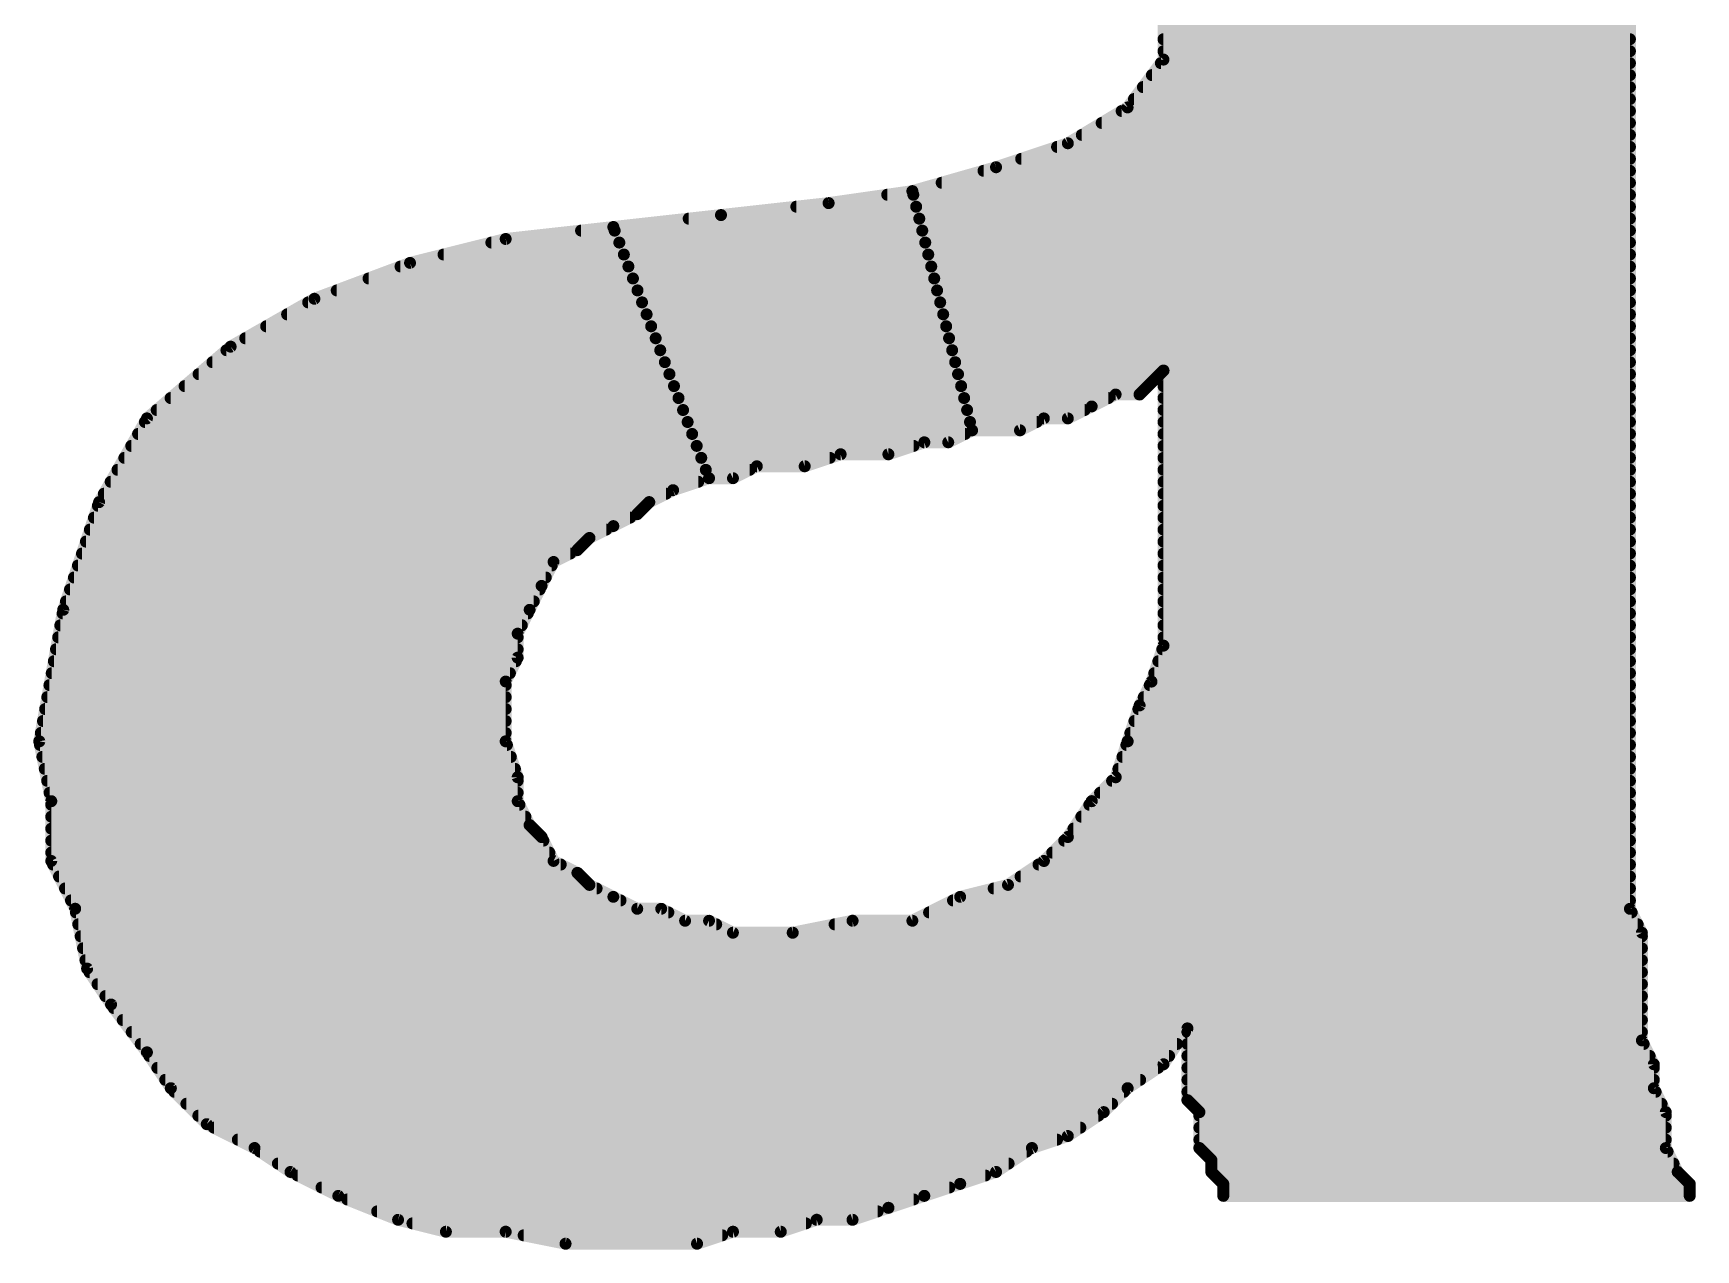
# Model space of a CAD drawing. Extents: x -33 to 74, y -18 to 36.
# Drawn here: x 10.303 to 11.693, y 22.358 to 23.375 of the extents above; entities that cross this region are included whole.
import ezdxf

# ---------------------------------------------------------------- set-up
doc = ezdxf.new("R2010")
doc.units = 0
doc.layers.add('21', color=41, linetype='CONTINUOUS')

msp = doc.modelspace()

# ---------------------------------------------------------------- linework, layer by layer
at = {"layer": '21', "const_width": 0.01}
for points in [[(11.638, 23.513), (11.638, 22.643)], [(11.248, 23.353), (11.248, 23.463)], [(11.248, 23.38), (11.638, 23.38)], [(11.248, 23.37), (11.638, 23.37)], [(11.218, 23.313), (11.248, 23.353)], [(11.2458, 23.35), (11.638, 23.35)], [(11.248, 23.36), (11.638, 23.36)], [(11.2383, 23.34), (11.638, 23.34)], [(11.2308, 23.33), (11.638, 23.33)], [(11.168, 23.283), (11.218, 23.313)], [(11.213, 23.31), (11.638, 23.31)], [(11.2233, 23.32), (11.638, 23.32)], [(11.1963, 23.3), (11.638, 23.3)], [(11.108, 23.263), (11.168, 23.283)], [(11.159, 23.28), (11.638, 23.28)], [(11.1797, 23.29), (11.638, 23.29)], [(11.129, 23.27), (11.638, 23.27)], [(11.038, 23.243), (11.108, 23.263)], [(11.0975, 23.26), (11.638, 23.26)], [(10.968, 23.233), (11.038, 23.243)], [(11.017, 23.24), (11.0388, 23.24)], [(11.038, 23.243), (11.088, 23.043)], [(11.088, 23.043), (11.038, 23.243)], [(11.0388, 23.24), (11.638, 23.24)], [(11.0625, 23.25), (11.638, 23.25)], [(10.878, 23.223), (10.968, 23.233)], [(10.941, 23.23), (11.0412, 23.23)], [(11.0412, 23.23), (11.638, 23.23)], [(10.698, 23.203), (10.788, 23.213)], [(10.761, 23.21), (10.7891, 23.21)], [(10.788, 23.213), (10.878, 23.223)], [(10.868, 23.003), (10.788, 23.213)], [(10.788, 23.213), (10.868, 23.003)], [(10.7891, 23.21), (11.0463, 23.21)], [(10.851, 23.22), (11.0438, 23.22)], [(11.0438, 23.22), (11.638, 23.22)], [(11.0463, 23.21), (11.638, 23.21)], [(10.618, 23.183), (10.698, 23.203)], [(10.686, 23.2), (10.793, 23.2)], [(10.793, 23.2), (11.0488, 23.2)], [(11.0488, 23.2), (11.638, 23.2)], [(10.538, 23.153), (10.618, 23.183)], [(10.646, 23.19), (10.7968, 23.19)], [(10.7968, 23.19), (11.0513, 23.19)], [(11.0513, 23.19), (11.638, 23.19)], [(10.5833, 23.17), (10.8044, 23.17)], [(10.61, 23.18), (10.8006, 23.18)], [(10.8006, 23.18), (11.0538, 23.18)], [(10.8044, 23.17), (11.0563, 23.17)], [(11.0538, 23.18), (11.638, 23.18)], [(11.0563, 23.17), (11.638, 23.17)], [(10.5567, 23.16), (10.8082, 23.16)], [(10.8082, 23.16), (11.0587, 23.16)], [(11.0587, 23.16), (11.638, 23.16)], [(10.468, 23.113), (10.538, 23.153)], [(10.5328, 23.15), (10.812, 23.15)], [(10.812, 23.15), (11.0613, 23.15)], [(11.0613, 23.15), (11.638, 23.15)], [(10.4977, 23.13), (10.8196, 23.13)], [(10.5152, 23.14), (10.8158, 23.14)], [(10.8158, 23.14), (11.0638, 23.14)], [(10.8196, 23.13), (11.0663, 23.13)], [(11.0638, 23.14), (11.638, 23.14)], [(11.0663, 23.13), (11.638, 23.13)], [(10.398, 23.053), (10.468, 23.113)], [(10.4802, 23.12), (10.8234, 23.12)], [(10.8234, 23.12), (11.0687, 23.12)], [(11.0687, 23.12), (11.638, 23.12)], [(10.4528, 23.1), (10.831, 23.1)], [(10.4645, 23.11), (10.8272, 23.11)], [(10.8272, 23.11), (11.0713, 23.11)], [(10.8311, 23.1), (11.0738, 23.1)], [(11.0713, 23.11), (11.638, 23.11)], [(11.0738, 23.1), (11.638, 23.1)], [(10.4412, 23.09), (10.8349, 23.09)], [(10.8349, 23.09), (11.0762, 23.09)], [(11.0762, 23.09), (11.245, 23.09)], [(11.248, 23.093), (11.238, 23.083)], [(11.248, 22.863), (11.248, 23.093)], [(11.248, 23.09), (11.638, 23.09)], [(10.4295, 23.08), (10.8387, 23.08)], [(10.8387, 23.08), (11.0788, 23.08)], [(11.0788, 23.08), (11.235, 23.08)], [(11.208, 23.073), (11.188, 23.063)], [(11.228, 23.073), (11.208, 23.073)], [(11.238, 23.083), (11.228, 23.073)], [(11.248, 23.08), (11.638, 23.08)], [(10.4062, 23.06), (10.8463, 23.06)], [(10.4178, 23.07), (10.8425, 23.07)], [(10.8425, 23.07), (11.0813, 23.07)], [(10.8463, 23.06), (11.0838, 23.06)], [(11.0813, 23.07), (11.202, 23.07)], [(11.0838, 23.06), (11.182, 23.06)], [(11.188, 23.063), (11.168, 23.053)], [(11.248, 23.07), (11.638, 23.07)], [(11.248, 23.06), (11.638, 23.06)], [(10.358, 22.983), (10.398, 23.053)], [(10.3963, 23.05), (10.8501, 23.05)], [(10.8501, 23.05), (11.0862, 23.05)], [(11.088, 23.043), (11.068, 23.033)], [(11.0862, 23.05), (11.142, 23.05)], [(11.128, 23.043), (11.088, 23.043)], [(11.148, 23.053), (11.128, 23.043)], [(11.168, 23.053), (11.148, 23.053)], [(11.248, 23.05), (11.638, 23.05)], [(10.3849, 23.03), (10.8577, 23.03)], [(10.3906, 23.04), (10.8539, 23.04)], [(10.8539, 23.04), (11.082, 23.04)], [(10.8577, 23.03), (11.039, 23.03)], [(11.048, 23.033), (11.018, 23.023)], [(11.068, 23.033), (11.048, 23.033)], [(11.248, 23.04), (11.638, 23.04)], [(11.248, 23.03), (11.638, 23.03)], [(10.3791, 23.02), (10.8615, 23.02)], [(10.8615, 23.02), (10.969, 23.02)], [(10.978, 23.023), (10.948, 23.013)], [(11.018, 23.023), (10.978, 23.023)], [(11.248, 23.02), (11.638, 23.02)], [(10.3734, 23.01), (10.8653, 23.01)], [(10.868, 23.003), (10.838, 22.993)], [(10.8653, 23.01), (10.902, 23.01)], [(10.888, 23.003), (10.868, 23.003)], [(10.908, 23.013), (10.888, 23.003)], [(10.948, 23.013), (10.908, 23.013)], [(11.248, 23.01), (11.638, 23.01)], [(10.362, 22.99), (10.832, 22.99)], [(10.3677, 23), (10.859, 23)], [(10.838, 22.993), (10.818, 22.983)], [(11.248, 23), (11.638, 23)], [(11.248, 22.99), (11.638, 22.99)], [(10.328, 22.893), (10.358, 22.983)], [(10.357, 22.98), (10.815, 22.98)], [(10.818, 22.983), (10.808, 22.973)], [(11.248, 22.98), (11.638, 22.98)], [(10.3503, 22.96), (10.782, 22.96)], [(10.3537, 22.97), (10.802, 22.97)], [(10.788, 22.963), (10.768, 22.953)], [(10.808, 22.973), (10.788, 22.963)], [(11.248, 22.97), (11.638, 22.97)], [(11.248, 22.96), (11.638, 22.96)], [(10.347, 22.95), (10.765, 22.95)], [(10.768, 22.953), (10.758, 22.943)], [(11.248, 22.95), (11.638, 22.95)], [(10.3437, 22.94), (10.752, 22.94)], [(10.738, 22.933), (10.728, 22.913)], [(10.758, 22.943), (10.738, 22.933)], [(11.248, 22.94), (11.638, 22.94)], [(10.337, 22.92), (10.7315, 22.92)], [(10.3403, 22.93), (10.7365, 22.93)], [(11.248, 22.93), (11.638, 22.93)], [(11.248, 22.92), (11.638, 22.92)], [(10.3337, 22.91), (10.7265, 22.91)], [(10.728, 22.913), (10.718, 22.893)], [(11.248, 22.91), (11.638, 22.91)], [(10.308, 22.783), (10.328, 22.893)], [(10.3275, 22.89), (10.7165, 22.89)], [(10.3303, 22.9), (10.7215, 22.9)], [(10.718, 22.893), (10.708, 22.873)], [(11.248, 22.9), (11.638, 22.9)], [(11.248, 22.89), (11.638, 22.89)], [(10.3256, 22.88), (10.7115, 22.88)], [(11.248, 22.88), (11.638, 22.88)], [(10.3238, 22.87), (10.708, 22.87)], [(10.708, 22.873), (10.708, 22.853)], [(11.238, 22.833), (11.248, 22.863)], [(11.248, 22.87), (11.638, 22.87)], [(10.3202, 22.85), (10.7065, 22.85)], [(10.322, 22.86), (10.708, 22.86)], [(10.708, 22.853), (10.698, 22.833)], [(11.2437, 22.85), (11.638, 22.85)], [(11.247, 22.86), (11.638, 22.86)], [(10.3184, 22.84), (10.7015, 22.84)], [(11.2403, 22.84), (11.638, 22.84)], [(10.3165, 22.83), (10.698, 22.83)], [(10.698, 22.833), (10.698, 22.783)], [(11.228, 22.813), (11.238, 22.833)], [(11.2365, 22.83), (11.638, 22.83)], [(10.3129, 22.81), (10.698, 22.81)], [(10.3147, 22.82), (10.698, 22.82)], [(11.218, 22.783), (11.228, 22.813)], [(11.227, 22.81), (11.638, 22.81)], [(11.2315, 22.82), (11.638, 22.82)], [(10.3111, 22.8), (10.698, 22.8)], [(11.2237, 22.8), (11.638, 22.8)], [(10.318, 22.733), (10.308, 22.783)], [(10.3086, 22.78), (10.699, 22.78)], [(10.3093, 22.79), (10.698, 22.79)], [(10.698, 22.783), (10.708, 22.753)], [(11.208, 22.753), (11.218, 22.783)], [(11.217, 22.78), (11.638, 22.78)], [(11.2203, 22.79), (11.638, 22.79)], [(10.3106, 22.77), (10.7023, 22.77)], [(11.2137, 22.77), (11.638, 22.77)], [(10.3126, 22.76), (10.7057, 22.76)], [(10.708, 22.753), (10.708, 22.733)], [(11.188, 22.733), (11.208, 22.753)], [(11.2103, 22.76), (11.638, 22.76)], [(10.3146, 22.75), (10.708, 22.75)], [(10.3166, 22.74), (10.708, 22.74)], [(11.195, 22.74), (11.638, 22.74)], [(11.205, 22.75), (11.638, 22.75)], [(10.318, 22.683), (10.318, 22.733)], [(10.318, 22.73), (10.7095, 22.73)], [(10.708, 22.733), (10.718, 22.713)], [(11.168, 22.703), (11.188, 22.733)], [(11.186, 22.73), (11.638, 22.73)], [(10.318, 22.72), (10.7145, 22.72)], [(10.318, 22.71), (10.721, 22.71)], [(10.718, 22.713), (10.728, 22.703)], [(11.1727, 22.71), (11.638, 22.71)], [(11.1793, 22.72), (11.638, 22.72)], [(10.318, 22.7), (10.7295, 22.7)], [(10.728, 22.703), (10.738, 22.683)], [(11.148, 22.683), (11.168, 22.703)], [(11.165, 22.7), (11.638, 22.7)], [(10.318, 22.69), (10.7345, 22.69)], [(10.338, 22.643), (10.318, 22.683)], [(10.738, 22.683), (10.758, 22.673)], [(11.118, 22.663), (11.148, 22.683)], [(11.155, 22.69), (11.638, 22.69)], [(10.3195, 22.68), (10.744, 22.68)], [(10.3245, 22.67), (10.761, 22.67)], [(10.758, 22.673), (10.768, 22.663)], [(11.1285, 22.67), (11.638, 22.67)], [(11.1435, 22.68), (11.638, 22.68)], [(10.3295, 22.66), (10.774, 22.66)], [(10.768, 22.663), (10.788, 22.653)], [(11.078, 22.653), (11.118, 22.663)], [(11.106, 22.66), (11.638, 22.66)], [(10.3345, 22.65), (10.794, 22.65)], [(10.348, 22.593), (10.338, 22.643)], [(10.3386, 22.64), (10.834, 22.64)], [(10.788, 22.653), (10.808, 22.643)], [(10.808, 22.643), (10.828, 22.643)], [(10.828, 22.643), (10.848, 22.633)], [(11.038, 22.633), (11.078, 22.653)], [(11.052, 22.64), (11.6395, 22.64)], [(11.072, 22.65), (11.638, 22.65)], [(11.638, 22.643), (11.648, 22.623)], [(10.3406, 22.63), (10.874, 22.63)], [(10.848, 22.633), (10.868, 22.633)], [(10.868, 22.633), (10.888, 22.623)], [(10.938, 22.623), (10.988, 22.633)], [(10.973, 22.63), (11.6445, 22.63)], [(10.988, 22.633), (11.038, 22.633)], [(10.3426, 22.62), (11.648, 22.62)], [(10.888, 22.623), (10.938, 22.623)], [(11.648, 22.623), (11.648, 22.533)], [(10.3446, 22.61), (11.648, 22.61)], [(10.3466, 22.6), (11.648, 22.6)], [(10.368, 22.563), (10.348, 22.593)], [(10.35, 22.59), (11.648, 22.59)], [(10.3567, 22.58), (11.648, 22.58)], [(10.3633, 22.57), (11.648, 22.57)], [(10.398, 22.523), (10.368, 22.563)], [(10.3703, 22.56), (11.648, 22.56)], [(10.3778, 22.55), (11.648, 22.55)], [(11.268, 22.543), (11.248, 22.513)], [(11.268, 22.483), (11.268, 22.543)], [(10.3853, 22.54), (11.266, 22.54)], [(10.3928, 22.53), (11.2593, 22.53)], [(11.268, 22.54), (11.648, 22.54)], [(11.268, 22.53), (11.6495, 22.53)], [(11.648, 22.533), (11.658, 22.513)], [(10.418, 22.493), (10.398, 22.523)], [(10.4, 22.52), (11.2527, 22.52)], [(11.268, 22.52), (11.6545, 22.52)], [(10.4067, 22.51), (11.2435, 22.51)], [(11.248, 22.513), (11.218, 22.493)], [(11.268, 22.51), (11.658, 22.51)], [(11.658, 22.513), (11.658, 22.493)], [(10.4133, 22.5), (11.2285, 22.5)], [(10.448, 22.463), (10.418, 22.493)], [(10.421, 22.49), (11.215, 22.49)], [(11.218, 22.493), (11.198, 22.473)], [(11.268, 22.5), (11.658, 22.5)], [(11.268, 22.49), (11.6595, 22.49)], [(11.658, 22.493), (11.668, 22.473)], [(10.431, 22.48), (11.205, 22.48)], [(11.198, 22.473), (11.168, 22.453)], [(11.278, 22.473), (11.268, 22.483)], [(11.271, 22.48), (11.6645, 22.48)], [(11.278, 22.443), (11.278, 22.473)], [(11.668, 22.473), (11.668, 22.443)], [(10.441, 22.47), (11.1935, 22.47)], [(10.488, 22.443), (10.448, 22.463)], [(10.454, 22.46), (11.1785, 22.46)], [(11.278, 22.47), (11.668, 22.47)], [(11.278, 22.46), (11.668, 22.46)], [(10.474, 22.45), (11.159, 22.45)], [(11.168, 22.453), (11.138, 22.443)], [(11.278, 22.45), (11.668, 22.45)], [(10.518, 22.423), (10.488, 22.443)], [(10.4925, 22.44), (11.1335, 22.44)], [(11.138, 22.443), (11.108, 22.423)], [(11.288, 22.433), (11.278, 22.443)], [(11.281, 22.44), (11.6695, 22.44)], [(11.288, 22.423), (11.288, 22.433)], [(11.668, 22.443), (11.678, 22.423)], [(10.5075, 22.43), (11.1185, 22.43)], [(10.558, 22.403), (10.518, 22.423)], [(10.524, 22.42), (11.099, 22.42)], [(11.108, 22.423), (11.078, 22.413)], [(11.288, 22.43), (11.6745, 22.43)], [(11.298, 22.413), (11.288, 22.423)], [(11.291, 22.42), (11.681, 22.42)], [(11.678, 22.423), (11.688, 22.413)], [(10.544, 22.41), (11.069, 22.41)], [(11.078, 22.413), (11.048, 22.403)], [(11.298, 22.403), (11.298, 22.413)], [(11.298, 22.41), (11.688, 22.41)], [(11.688, 22.413), (11.688, 22.403)], [(10.608, 22.383), (10.558, 22.403)], [(10.5655, 22.4), (11.039, 22.4)], [(10.5905, 22.39), (11.009, 22.39)], [(11.018, 22.393), (10.988, 22.383)], [(11.048, 22.403), (11.018, 22.393)], [(11.688, 22.403), (11.298, 22.403)], [(10.648, 22.373), (10.608, 22.383)], [(10.62, 22.38), (10.949, 22.38)], [(10.958, 22.383), (10.928, 22.373)], [(10.988, 22.383), (10.958, 22.383)], [(10.698, 22.373), (10.648, 22.373)], [(10.748, 22.363), (10.698, 22.373)], [(10.713, 22.37), (10.879, 22.37)], [(10.858, 22.363), (10.748, 22.363)], [(10.888, 22.373), (10.858, 22.363)], [(10.928, 22.373), (10.888, 22.373)]]:
    msp.add_lwpolyline(points, dxfattribs=at)
at = {"layer": '21', "const_width": 0.005}
for points in [[(11.248, 23.3725, 1), (11.248, 23.3675)], [(11.638, 23.3675, 1), (11.638, 23.3725)], [(11.2458, 23.3525, 1), (11.2458, 23.3475)], [(11.248, 23.3625, 1), (11.248, 23.3575)], [(11.2455, 23.353, 1), (11.2505, 23.353)], [(11.25, 23.3515, 1), (11.246, 23.3545)], [(11.638, 23.3575, 1), (11.638, 23.3625)], [(11.638, 23.3475, 1), (11.638, 23.3525)], [(11.2383, 23.3425, 1), (11.2383, 23.3375)], [(11.638, 23.3375, 1), (11.638, 23.3425)], [(11.2308, 23.3325, 1), (11.2308, 23.3275)], [(11.638, 23.3275, 1), (11.638, 23.3325)], [(11.213, 23.3125, 1), (11.213, 23.3075)], [(11.216, 23.3145, 1), (11.22, 23.3115)], [(11.2193, 23.3109, 1), (11.2167, 23.3151)], [(11.2233, 23.3225, 1), (11.2233, 23.3175)], [(11.638, 23.3175, 1), (11.638, 23.3225)], [(11.638, 23.3075, 1), (11.638, 23.3125)], [(11.1963, 23.3025, 1), (11.1963, 23.2975)], [(11.638, 23.2975, 1), (11.638, 23.3025)], [(11.159, 23.2825, 1), (11.159, 23.2775)], [(11.1667, 23.2851, 1), (11.1693, 23.2809)], [(11.1688, 23.2806, 1), (11.1672, 23.2854)], [(11.1797, 23.2925, 1), (11.1797, 23.2875)], [(11.638, 23.2875, 1), (11.638, 23.2925)], [(11.638, 23.2775, 1), (11.638, 23.2825)], [(11.129, 23.2725, 1), (11.129, 23.2675)], [(11.638, 23.2675, 1), (11.638, 23.2725)], [(11.0975, 23.2625, 1), (11.0975, 23.2575)], [(11.1072, 23.2654, 1), (11.1088, 23.2606)], [(11.1087, 23.2606, 1), (11.1073, 23.2654)], [(11.638, 23.2575, 1), (11.638, 23.2625)], [(11.017, 23.2425, 1), (11.017, 23.2375)], [(11.0404, 23.2436, 1), (11.0356, 23.2424)], [(11.0404, 23.2436, 1), (11.0356, 23.2424)], [(11.0373, 23.2454, 1), (11.0387, 23.2406)], [(11.0388, 23.2425, 1), (11.0388, 23.2375)], [(11.0384, 23.2405, 1), (11.0376, 23.2455)], [(11.0388, 23.2375, 1), (11.0388, 23.2425)], [(11.0625, 23.2525, 1), (11.0625, 23.2475)], [(11.638, 23.2475, 1), (11.638, 23.2525)], [(11.638, 23.2375, 1), (11.638, 23.2425)], [(10.941, 23.2325, 1), (10.941, 23.2275)], [(10.9676, 23.2355, 1), (10.9684, 23.2305)], [(10.9683, 23.2305, 1), (10.9677, 23.2355)], [(11.0412, 23.2325, 1), (11.0412, 23.2275)], [(11.0412, 23.2275, 1), (11.0412, 23.2325)], [(11.638, 23.2275, 1), (11.638, 23.2325)], [(10.761, 23.2125, 1), (10.761, 23.2075)], [(10.7877, 23.2155, 1), (10.7883, 23.2105)], [(10.7903, 23.2139, 1), (10.7857, 23.2121)], [(10.7903, 23.2139, 1), (10.7857, 23.2121)], [(10.7891, 23.2125, 1), (10.7891, 23.2075)], [(10.7883, 23.2105, 1), (10.7877, 23.2155)], [(10.7891, 23.2075, 1), (10.7891, 23.2125)], [(10.851, 23.2225, 1), (10.851, 23.2175)], [(10.8777, 23.2255, 1), (10.8783, 23.2205)], [(10.8783, 23.2205, 1), (10.8777, 23.2255)], [(11.0438, 23.2225, 1), (11.0438, 23.2175)], [(11.0438, 23.2175, 1), (11.0438, 23.2225)], [(11.0463, 23.2125, 1), (11.0463, 23.2075)], [(11.0463, 23.2075, 1), (11.0463, 23.2125)], [(11.638, 23.2175, 1), (11.638, 23.2225)], [(11.638, 23.2075, 1), (11.638, 23.2125)], [(10.686, 23.2025, 1), (10.686, 23.1975)], [(10.6977, 23.2055, 1), (10.6983, 23.2005)], [(10.6986, 23.2006, 1), (10.6974, 23.2054)], [(10.793, 23.2025, 1), (10.793, 23.1975)], [(10.793, 23.1975, 1), (10.793, 23.2025)], [(11.0488, 23.2025, 1), (11.0488, 23.1975)], [(11.0488, 23.1975, 1), (11.0488, 23.2025)], [(11.638, 23.1975, 1), (11.638, 23.2025)], [(10.6174, 23.1854, 1), (10.6186, 23.1806)], [(10.6189, 23.1807, 1), (10.6171, 23.1853)], [(10.646, 23.1925, 1), (10.646, 23.1875)], [(10.7968, 23.1925, 1), (10.7968, 23.1875)], [(10.7968, 23.1875, 1), (10.7968, 23.1925)], [(11.0513, 23.1925, 1), (11.0513, 23.1875)], [(11.0513, 23.1875, 1), (11.0513, 23.1925)], [(11.638, 23.1875, 1), (11.638, 23.1925)], [(10.5833, 23.1725, 1), (10.5833, 23.1675)], [(10.61, 23.1825, 1), (10.61, 23.1775)], [(10.8006, 23.1825, 1), (10.8006, 23.1775)], [(10.8006, 23.1775, 1), (10.8006, 23.1825)], [(10.8044, 23.1725, 1), (10.8044, 23.1675)], [(10.8044, 23.1675, 1), (10.8044, 23.1725)], [(11.0538, 23.1825, 1), (11.0538, 23.1775)], [(11.0538, 23.1775, 1), (11.0538, 23.1825)], [(11.0563, 23.1725, 1), (11.0563, 23.1675)], [(11.0563, 23.1675, 1), (11.0563, 23.1725)], [(11.638, 23.1775, 1), (11.638, 23.1825)], [(11.638, 23.1675, 1), (11.638, 23.1725)], [(10.5567, 23.1625, 1), (10.5567, 23.1575)], [(10.8082, 23.1625, 1), (10.8082, 23.1575)], [(10.8082, 23.1575, 1), (10.8082, 23.1625)], [(11.0587, 23.1625, 1), (11.0587, 23.1575)], [(11.0587, 23.1575, 1), (11.0587, 23.1625)], [(11.638, 23.1575, 1), (11.638, 23.1625)], [(10.5328, 23.1525, 1), (10.5328, 23.1475)], [(10.5371, 23.1553, 1), (10.5389, 23.1507)], [(10.5392, 23.1508, 1), (10.5368, 23.1552)], [(10.812, 23.1525, 1), (10.812, 23.1475)], [(10.812, 23.1475, 1), (10.812, 23.1525)], [(11.0613, 23.1525, 1), (11.0613, 23.1475)], [(11.0613, 23.1475, 1), (11.0613, 23.1525)], [(11.638, 23.1475, 1), (11.638, 23.1525)], [(10.4977, 23.1325, 1), (10.4977, 23.1275)], [(10.5152, 23.1425, 1), (10.5152, 23.1375)], [(10.8158, 23.1425, 1), (10.8158, 23.1375)], [(10.8158, 23.1375, 1), (10.8158, 23.1425)], [(10.8196, 23.1325, 1), (10.8196, 23.1275)], [(10.8196, 23.1275, 1), (10.8196, 23.1325)], [(11.0638, 23.1425, 1), (11.0638, 23.1375)], [(11.0638, 23.1375, 1), (11.0638, 23.1425)], [(11.0663, 23.1325, 1), (11.0663, 23.1275)], [(11.0663, 23.1275, 1), (11.0663, 23.1325)], [(11.638, 23.1375, 1), (11.638, 23.1425)], [(11.638, 23.1275, 1), (11.638, 23.1325)], [(10.4668, 23.1152, 1), (10.4692, 23.1108)], [(10.4696, 23.1111, 1), (10.4664, 23.1149)], [(10.4802, 23.1225, 1), (10.4802, 23.1175)], [(10.8234, 23.1225, 1), (10.8234, 23.1175)], [(10.8234, 23.1175, 1), (10.8234, 23.1225)], [(11.0687, 23.1225, 1), (11.0687, 23.1175)], [(11.0687, 23.1175, 1), (11.0687, 23.1225)], [(11.638, 23.1175, 1), (11.638, 23.1225)], [(10.4528, 23.1025, 1), (10.4528, 23.0975)], [(10.4645, 23.1125, 1), (10.4645, 23.1075)], [(10.8272, 23.1125, 1), (10.8272, 23.1075)], [(10.8272, 23.1075, 1), (10.8272, 23.1125)], [(10.8311, 23.1025, 1), (10.8311, 23.0975)], [(10.831, 23.0975, 1), (10.831, 23.1025)], [(11.0713, 23.1125, 1), (11.0713, 23.1075)], [(11.0713, 23.1075, 1), (11.0713, 23.1125)], [(11.0738, 23.1025, 1), (11.0738, 23.0975)], [(11.0738, 23.0975, 1), (11.0738, 23.1025)], [(11.638, 23.1075, 1), (11.638, 23.1125)], [(11.638, 23.0975, 1), (11.638, 23.1025)], [(10.4412, 23.0925, 1), (10.4412, 23.0875)], [(10.8349, 23.0925, 1), (10.8349, 23.0875)], [(10.8349, 23.0875, 1), (10.8349, 23.0925)], [(11.0762, 23.0925, 1), (11.0762, 23.0875)], [(11.0762, 23.0875, 1), (11.0762, 23.0925)], [(11.245, 23.0875, 1), (11.245, 23.0925)], [(11.2505, 23.093, 1), (11.2455, 23.093)], [(11.248, 23.0925, 1), (11.248, 23.0875)], [(11.2498, 23.0912, 1), (11.2462, 23.0948)], [(11.638, 23.0875, 1), (11.638, 23.0925)], [(10.4295, 23.0825, 1), (10.4295, 23.0775)], [(10.8387, 23.0825, 1), (10.8387, 23.0775)], [(10.8387, 23.0775, 1), (10.8387, 23.0825)], [(11.0788, 23.0825, 1), (11.0788, 23.0775)], [(11.0788, 23.0775, 1), (11.0788, 23.0825)], [(11.208, 23.0755, 1), (11.208, 23.0705)], [(11.2091, 23.0708, 1), (11.2069, 23.0752)], [(11.2262, 23.0748, 1), (11.2298, 23.0712)], [(11.228, 23.0705, 1), (11.228, 23.0755)], [(11.235, 23.0775, 1), (11.235, 23.0825)], [(11.2362, 23.0848, 1), (11.2398, 23.0812)], [(11.2398, 23.0812, 1), (11.2362, 23.0848)], [(11.248, 23.0825, 1), (11.248, 23.0775)], [(11.638, 23.0775, 1), (11.638, 23.0825)], [(10.4062, 23.0625, 1), (10.4062, 23.0575)], [(10.4178, 23.0725, 1), (10.4178, 23.0675)], [(10.8425, 23.0725, 1), (10.8425, 23.0675)], [(10.8425, 23.0675, 1), (10.8425, 23.0725)], [(10.8463, 23.0625, 1), (10.8463, 23.0575)], [(10.8463, 23.0575, 1), (10.8463, 23.0625)], [(11.0813, 23.0725, 1), (11.0813, 23.0675)], [(11.0813, 23.0675, 1), (11.0813, 23.0725)], [(11.0838, 23.0625, 1), (11.0838, 23.0575)], [(11.0838, 23.0575, 1), (11.0838, 23.0625)], [(11.182, 23.0575, 1), (11.182, 23.0625)], [(11.1869, 23.0652, 1), (11.1891, 23.0608)], [(11.1891, 23.0608, 1), (11.1869, 23.0652)], [(11.202, 23.0675, 1), (11.202, 23.0725)], [(11.248, 23.0725, 1), (11.248, 23.0675)], [(11.248, 23.0625, 1), (11.248, 23.0575)], [(11.638, 23.0675, 1), (11.638, 23.0725)], [(11.638, 23.0575, 1), (11.638, 23.0625)], [(10.3963, 23.0525, 1), (10.3963, 23.0475)], [(10.3964, 23.0549, 1), (10.3996, 23.0511)], [(10.4002, 23.0518, 1), (10.3958, 23.0542)], [(10.8501, 23.0525, 1), (10.8501, 23.0475)], [(10.8501, 23.0475, 1), (10.8501, 23.0525)], [(11.0862, 23.0525, 1), (11.0862, 23.0475)], [(11.088, 23.0455, 1), (11.088, 23.0405)], [(11.0862, 23.0475, 1), (11.0862, 23.0525)], [(11.0891, 23.0408, 1), (11.0869, 23.0452)], [(11.128, 23.0405, 1), (11.128, 23.0455)], [(11.142, 23.0475, 1), (11.142, 23.0525)], [(11.148, 23.0555, 1), (11.148, 23.0505)], [(11.1491, 23.0508, 1), (11.1469, 23.0552)], [(11.1669, 23.0552, 1), (11.1691, 23.0508)], [(11.168, 23.0505, 1), (11.168, 23.0555)], [(11.248, 23.0525, 1), (11.248, 23.0475)], [(11.638, 23.0475, 1), (11.638, 23.0525)], [(10.3849, 23.0325, 1), (10.3849, 23.0275)], [(10.3906, 23.0425, 1), (10.3906, 23.0375)], [(10.8539, 23.0425, 1), (10.8539, 23.0375)], [(10.8539, 23.0375, 1), (10.8539, 23.0425)], [(10.8577, 23.0325, 1), (10.8577, 23.0275)], [(10.8577, 23.0275, 1), (10.8577, 23.0325)], [(11.039, 23.0275, 1), (11.039, 23.0325)], [(11.048, 23.0355, 1), (11.048, 23.0305)], [(11.0488, 23.0306, 1), (11.0472, 23.0354)], [(11.0669, 23.0352, 1), (11.0691, 23.0308)], [(11.068, 23.0305, 1), (11.068, 23.0355)], [(11.082, 23.0375, 1), (11.082, 23.0425)], [(11.0856, 23.0424, 1), (11.0904, 23.0436)], [(11.0856, 23.0424, 1), (11.0904, 23.0436)], [(11.1269, 23.0452, 1), (11.1291, 23.0408)], [(11.248, 23.0425, 1), (11.248, 23.0375)], [(11.248, 23.0325, 1), (11.248, 23.0275)], [(11.638, 23.0375, 1), (11.638, 23.0425)], [(11.638, 23.0275, 1), (11.638, 23.0325)], [(10.3791, 23.0225, 1), (10.3791, 23.0175)], [(10.8615, 23.0225, 1), (10.8615, 23.0175)], [(10.8615, 23.0175, 1), (10.8615, 23.0225)], [(10.969, 23.0175, 1), (10.969, 23.0225)], [(10.978, 23.0255, 1), (10.978, 23.0205)], [(10.9788, 23.0206, 1), (10.9772, 23.0254)], [(11.0172, 23.0254, 1), (11.0188, 23.0206)], [(11.018, 23.0205, 1), (11.018, 23.0255)], [(11.248, 23.0225, 1), (11.248, 23.0175)], [(11.638, 23.0175, 1), (11.638, 23.0225)], [(10.3734, 23.0125, 1), (10.3734, 23.0075)], [(10.8653, 23.0125, 1), (10.8653, 23.0075)], [(10.8653, 23.0075, 1), (10.8653, 23.0125)], [(10.868, 23.0055, 1), (10.868, 23.0005)], [(10.8657, 23.0021, 1), (10.8703, 23.0039)], [(10.8657, 23.0021, 1), (10.8703, 23.0039)], [(10.8688, 23.0006, 1), (10.8672, 23.0054)], [(10.8869, 23.0052, 1), (10.8891, 23.0008)], [(10.888, 23.0005, 1), (10.888, 23.0055)], [(10.902, 23.0075, 1), (10.902, 23.0125)], [(10.908, 23.0155, 1), (10.908, 23.0105)], [(10.9091, 23.0108, 1), (10.9069, 23.0152)], [(10.9472, 23.0154, 1), (10.9488, 23.0106)], [(10.948, 23.0105, 1), (10.948, 23.0155)], [(11.248, 23.0125, 1), (11.248, 23.0075)], [(11.638, 23.0075, 1), (11.638, 23.0125)], [(10.362, 22.9925, 1), (10.362, 22.9875)], [(10.3677, 23.0025, 1), (10.3677, 22.9975)], [(10.832, 22.9875, 1), (10.832, 22.9925)], [(10.8372, 22.9954, 1), (10.8388, 22.9906)], [(10.8391, 22.9908, 1), (10.8369, 22.9952)], [(10.859, 22.9975, 1), (10.859, 23.0025)], [(11.248, 23.0025, 1), (11.248, 22.9975)], [(11.248, 22.9925, 1), (11.248, 22.9875)], [(11.638, 22.9975, 1), (11.638, 23.0025)], [(11.638, 22.9875, 1), (11.638, 22.9925)], [(10.357, 22.9825, 1), (10.357, 22.9775)], [(10.3558, 22.9842, 1), (10.3602, 22.9818)], [(10.3604, 22.9822, 1), (10.3556, 22.9838)], [(10.815, 22.9775, 1), (10.815, 22.9825)], [(10.8169, 22.9852, 1), (10.8191, 22.9808)], [(10.8198, 22.9812, 1), (10.8162, 22.9848)], [(11.248, 22.9825, 1), (11.248, 22.9775)], [(11.638, 22.9775, 1), (11.638, 22.9825)], [(10.3503, 22.9625, 1), (10.3503, 22.9575)], [(10.3537, 22.9725, 1), (10.3537, 22.9675)], [(10.782, 22.9575, 1), (10.782, 22.9625)], [(10.7869, 22.9652, 1), (10.7891, 22.9608)], [(10.7891, 22.9608, 1), (10.7869, 22.9652)], [(10.802, 22.9675, 1), (10.802, 22.9725)], [(10.8062, 22.9748, 1), (10.8098, 22.9712)], [(10.8091, 22.9708, 1), (10.8069, 22.9752)], [(11.248, 22.9725, 1), (11.248, 22.9675)], [(11.248, 22.9625, 1), (11.248, 22.9575)], [(11.638, 22.9675, 1), (11.638, 22.9725)], [(11.638, 22.9575, 1), (11.638, 22.9625)], [(10.347, 22.9525, 1), (10.347, 22.9475)], [(10.765, 22.9475, 1), (10.765, 22.9525)], [(10.7669, 22.9552, 1), (10.7691, 22.9508)], [(10.7698, 22.9512, 1), (10.7662, 22.9548)], [(11.248, 22.9525, 1), (11.248, 22.9475)], [(11.638, 22.9475, 1), (11.638, 22.9525)], [(10.3437, 22.9425, 1), (10.3437, 22.9375)], [(10.7369, 22.9352, 1), (10.7391, 22.9308)], [(10.7402, 22.9319, 1), (10.7358, 22.9341)], [(10.752, 22.9375, 1), (10.752, 22.9425)], [(10.7562, 22.9448, 1), (10.7598, 22.9412)], [(10.7591, 22.9408, 1), (10.7569, 22.9452)], [(11.248, 22.9425, 1), (11.248, 22.9375)], [(11.638, 22.9375, 1), (11.638, 22.9425)], [(10.337, 22.9225, 1), (10.337, 22.9175)], [(10.3403, 22.9325, 1), (10.3403, 22.9275)], [(10.7315, 22.9175, 1), (10.7315, 22.9225)], [(10.7365, 22.9275, 1), (10.7365, 22.9325)], [(11.248, 22.9325, 1), (11.248, 22.9275)], [(11.248, 22.9225, 1), (11.248, 22.9175)], [(11.638, 22.9275, 1), (11.638, 22.9325)], [(11.638, 22.9175, 1), (11.638, 22.9225)], [(10.3337, 22.9125, 1), (10.3337, 22.9075)], [(10.7258, 22.9141, 1), (10.7302, 22.9119)], [(10.7302, 22.9119, 1), (10.7258, 22.9141)], [(10.7265, 22.9075, 1), (10.7265, 22.9125)], [(11.248, 22.9125, 1), (11.248, 22.9075)], [(11.638, 22.9075, 1), (11.638, 22.9125)], [(10.3275, 22.8925, 1), (10.3275, 22.8875)], [(10.3305, 22.8926, 1), (10.3255, 22.8934)], [(10.3256, 22.8938, 1), (10.3304, 22.8922)], [(10.3303, 22.9025, 1), (10.3303, 22.8975)], [(10.7158, 22.8941, 1), (10.7202, 22.8919)], [(10.7202, 22.8919, 1), (10.7158, 22.8941)], [(10.7165, 22.8875, 1), (10.7165, 22.8925)], [(10.7215, 22.8975, 1), (10.7215, 22.9025)], [(11.248, 22.9025, 1), (11.248, 22.8975)], [(11.248, 22.8925, 1), (11.248, 22.8875)], [(11.638, 22.8975, 1), (11.638, 22.9025)], [(11.638, 22.8875, 1), (11.638, 22.8925)], [(10.3256, 22.8825, 1), (10.3256, 22.8775)], [(10.7115, 22.8775, 1), (10.7115, 22.8825)], [(11.248, 22.8825, 1), (11.248, 22.8775)], [(11.638, 22.8775, 1), (11.638, 22.8825)], [(10.3238, 22.8725, 1), (10.3238, 22.8675)], [(10.7105, 22.873, 1), (10.7055, 22.873)], [(10.7058, 22.8741, 1), (10.7102, 22.8719)], [(10.708, 22.8675, 1), (10.708, 22.8725)], [(11.248, 22.8725, 1), (11.248, 22.8675)], [(11.2504, 22.8622, 1), (11.2456, 22.8638)], [(11.638, 22.8675, 1), (11.638, 22.8725)], [(10.3202, 22.8525, 1), (10.3202, 22.8475)], [(10.322, 22.8625, 1), (10.322, 22.8575)], [(10.7055, 22.853, 1), (10.7105, 22.853)], [(10.7102, 22.8519, 1), (10.7058, 22.8541)], [(10.7065, 22.8475, 1), (10.7065, 22.8525)], [(10.708, 22.8575, 1), (10.708, 22.8625)], [(11.2437, 22.8525, 1), (11.2437, 22.8475)], [(11.247, 22.8625, 1), (11.247, 22.8575)], [(11.2455, 22.863, 1), (11.2505, 22.863)], [(11.638, 22.8575, 1), (11.638, 22.8625)], [(11.638, 22.8475, 1), (11.638, 22.8525)], [(10.3184, 22.8425, 1), (10.3184, 22.8375)], [(10.7015, 22.8375, 1), (10.7015, 22.8425)], [(11.2403, 22.8425, 1), (11.2403, 22.8375)], [(11.638, 22.8375, 1), (11.638, 22.8425)], [(10.3165, 22.8325, 1), (10.3165, 22.8275)], [(10.7005, 22.833, 1), (10.6955, 22.833)], [(10.6958, 22.8341, 1), (10.7002, 22.8319)], [(10.698, 22.8275, 1), (10.698, 22.8325)], [(11.2365, 22.8325, 1), (11.2365, 22.8275)], [(11.2356, 22.8338, 1), (11.2404, 22.8322)], [(11.2402, 22.8319, 1), (11.2358, 22.8341)], [(11.638, 22.8275, 1), (11.638, 22.8325)], [(10.3129, 22.8125, 1), (10.3129, 22.8075)], [(10.3147, 22.8225, 1), (10.3147, 22.8175)], [(10.698, 22.8175, 1), (10.698, 22.8225)], [(10.698, 22.8075, 1), (10.698, 22.8125)], [(11.227, 22.8125, 1), (11.227, 22.8075)], [(11.2258, 22.8141, 1), (11.2302, 22.8119)], [(11.2304, 22.8122, 1), (11.2256, 22.8138)], [(11.2315, 22.8225, 1), (11.2315, 22.8175)], [(11.638, 22.8175, 1), (11.638, 22.8225)], [(11.638, 22.8075, 1), (11.638, 22.8125)], [(10.3111, 22.8025, 1), (10.3111, 22.7975)], [(10.698, 22.7975, 1), (10.698, 22.8025)], [(11.2237, 22.8025, 1), (11.2237, 22.7975)], [(11.638, 22.7975, 1), (11.638, 22.8025)], [(10.3105, 22.7835, 1), (10.3055, 22.7825)], [(10.3055, 22.7834, 1), (10.3105, 22.7826)], [(10.3086, 22.7825, 1), (10.3086, 22.7775)], [(10.3093, 22.7925, 1), (10.3093, 22.7875)], [(10.7004, 22.7838, 1), (10.6956, 22.7822)], [(10.6955, 22.783, 1), (10.7005, 22.783)], [(10.698, 22.7875, 1), (10.698, 22.7925)], [(10.699, 22.7775, 1), (10.699, 22.7825)], [(11.217, 22.7825, 1), (11.217, 22.7775)], [(11.2156, 22.7838, 1), (11.2204, 22.7822)], [(11.2204, 22.7822, 1), (11.2156, 22.7838)], [(11.2203, 22.7925, 1), (11.2203, 22.7875)], [(11.638, 22.7875, 1), (11.638, 22.7925)], [(11.638, 22.7775, 1), (11.638, 22.7825)], [(10.3106, 22.7725, 1), (10.3106, 22.7675)], [(10.7023, 22.7675, 1), (10.7023, 22.7725)], [(11.2137, 22.7725, 1), (11.2137, 22.7675)], [(11.638, 22.7675, 1), (11.638, 22.7725)], [(10.3126, 22.7625, 1), (10.3126, 22.7575)], [(10.7105, 22.753, 1), (10.7055, 22.753)], [(10.7056, 22.7522, 1), (10.7104, 22.7538)], [(10.7057, 22.7575, 1), (10.7057, 22.7625)], [(11.2056, 22.7538, 1), (11.2104, 22.7522)], [(11.2098, 22.7512, 1), (11.2062, 22.7548)], [(11.2103, 22.7625, 1), (11.2103, 22.7575)], [(11.638, 22.7575, 1), (11.638, 22.7625)], [(10.3146, 22.7525, 1), (10.3146, 22.7475)], [(10.3166, 22.7425, 1), (10.3166, 22.7375)], [(10.708, 22.7475, 1), (10.708, 22.7525)], [(10.708, 22.7375, 1), (10.708, 22.7425)], [(11.195, 22.7425, 1), (11.195, 22.7375)], [(11.205, 22.7525, 1), (11.205, 22.7475)], [(11.638, 22.7475, 1), (11.638, 22.7525)], [(11.638, 22.7375, 1), (11.638, 22.7425)], [(10.3205, 22.733, 1), (10.3155, 22.733)], [(10.3155, 22.7325, 1), (10.3205, 22.7335)], [(10.318, 22.7325, 1), (10.318, 22.7275)], [(10.7102, 22.7341, 1), (10.7058, 22.7319)], [(10.7055, 22.733, 1), (10.7105, 22.733)], [(10.7095, 22.7275, 1), (10.7095, 22.7325)], [(11.186, 22.7325, 1), (11.186, 22.7275)], [(11.1862, 22.7348, 1), (11.1898, 22.7312)], [(11.1901, 22.7316, 1), (11.1859, 22.7344)], [(11.638, 22.7275, 1), (11.638, 22.7325)], [(10.318, 22.7225, 1), (10.318, 22.7175)], [(10.318, 22.7125, 1), (10.318, 22.7075)], [(10.7145, 22.7175, 1), (10.7145, 22.7225)], [(10.7198, 22.7148, 1), (10.7162, 22.7112)], [(10.7158, 22.7119, 1), (10.7202, 22.7141)], [(10.721, 22.7075, 1), (10.721, 22.7125)], [(11.1727, 22.7125, 1), (11.1727, 22.7075)], [(11.1793, 22.7225, 1), (11.1793, 22.7175)], [(11.638, 22.7175, 1), (11.638, 22.7225)], [(11.638, 22.7075, 1), (11.638, 22.7125)], [(10.318, 22.7025, 1), (10.318, 22.6975)], [(10.7302, 22.7041, 1), (10.7258, 22.7019)], [(10.7262, 22.7012, 1), (10.7298, 22.7048)], [(10.7295, 22.6975, 1), (10.7295, 22.7025)], [(11.165, 22.7025, 1), (11.165, 22.6975)], [(11.1659, 22.7044, 1), (11.1701, 22.7016)], [(11.1698, 22.7012, 1), (11.1662, 22.7048)], [(11.638, 22.6975, 1), (11.638, 22.7025)], [(10.318, 22.6925, 1), (10.318, 22.6875)], [(10.3202, 22.6841, 1), (10.3158, 22.6819)], [(10.7345, 22.6875, 1), (10.7345, 22.6925)], [(10.7391, 22.6852, 1), (10.7369, 22.6808)], [(10.7358, 22.6819, 1), (10.7402, 22.6841)], [(11.1462, 22.6848, 1), (11.1498, 22.6812)], [(11.1494, 22.6809, 1), (11.1466, 22.6851)], [(11.155, 22.6925, 1), (11.155, 22.6875)], [(11.638, 22.6875, 1), (11.638, 22.6925)], [(10.3155, 22.683, 1), (10.3205, 22.683)], [(10.3195, 22.6825, 1), (10.3195, 22.6775)], [(10.3245, 22.6725, 1), (10.3245, 22.6675)], [(10.744, 22.6775, 1), (10.744, 22.6825)], [(10.7598, 22.6748, 1), (10.7562, 22.6712)], [(10.7569, 22.6708, 1), (10.7591, 22.6752)], [(10.761, 22.6675, 1), (10.761, 22.6725)], [(11.1285, 22.6725, 1), (11.1285, 22.6675)], [(11.1435, 22.6825, 1), (11.1435, 22.6775)], [(11.638, 22.6775, 1), (11.638, 22.6825)], [(11.638, 22.6675, 1), (11.638, 22.6725)], [(10.3295, 22.6625, 1), (10.3295, 22.6575)], [(10.7691, 22.6652, 1), (10.7669, 22.6608)], [(10.7662, 22.6612, 1), (10.7698, 22.6648)], [(10.774, 22.6575, 1), (10.774, 22.6625)], [(11.106, 22.6625, 1), (11.106, 22.6575)], [(11.1166, 22.6651, 1), (11.1194, 22.6609)], [(11.1186, 22.6606, 1), (11.1174, 22.6654)], [(11.638, 22.6575, 1), (11.638, 22.6625)], [(10.3345, 22.6525, 1), (10.3345, 22.6475)], [(10.3405, 22.6435, 1), (10.3355, 22.6425)], [(10.3358, 22.6419, 1), (10.3402, 22.6441)], [(10.3386, 22.6425, 1), (10.3386, 22.6375)], [(10.7891, 22.6552, 1), (10.7869, 22.6508)], [(10.7869, 22.6508, 1), (10.7891, 22.6552)], [(10.794, 22.6475, 1), (10.794, 22.6525)], [(10.808, 22.6455, 1), (10.808, 22.6405)], [(10.8069, 22.6408, 1), (10.8091, 22.6452)], [(10.8291, 22.6452, 1), (10.8269, 22.6408)], [(10.828, 22.6405, 1), (10.828, 22.6455)], [(10.834, 22.6375, 1), (10.834, 22.6425)], [(11.052, 22.6425, 1), (11.052, 22.6375)], [(11.072, 22.6525, 1), (11.072, 22.6475)], [(11.0774, 22.6554, 1), (11.0786, 22.6506)], [(11.0791, 22.6508, 1), (11.0769, 22.6552)], [(11.6402, 22.6441, 1), (11.6358, 22.6419)], [(11.6355, 22.643, 1), (11.6405, 22.643)], [(11.638, 22.6475, 1), (11.638, 22.6525)], [(11.6395, 22.6375, 1), (11.6395, 22.6425)], [(10.3406, 22.6325, 1), (10.3406, 22.6275)], [(10.848, 22.6355, 1), (10.848, 22.6305)], [(10.8469, 22.6308, 1), (10.8491, 22.6352)], [(10.8691, 22.6352, 1), (10.8669, 22.6308)], [(10.868, 22.6305, 1), (10.868, 22.6355)], [(10.874, 22.6275, 1), (10.874, 22.6325)], [(10.973, 22.6325, 1), (10.973, 22.6275)], [(10.988, 22.6355, 1), (10.988, 22.6305)], [(10.9885, 22.6305, 1), (10.9875, 22.6355)], [(11.0369, 22.6352, 1), (11.0391, 22.6308)], [(11.038, 22.6305, 1), (11.038, 22.6355)], [(11.6445, 22.6275, 1), (11.6445, 22.6325)], [(10.3426, 22.6225, 1), (10.3426, 22.6175)], [(10.888, 22.6255, 1), (10.888, 22.6205)], [(10.8869, 22.6208, 1), (10.8891, 22.6252)], [(10.9375, 22.6255, 1), (10.9385, 22.6205)], [(10.938, 22.6205, 1), (10.938, 22.6255)], [(11.6505, 22.623, 1), (11.6455, 22.623)], [(11.6458, 22.6219, 1), (11.6502, 22.6241)], [(11.648, 22.6175, 1), (11.648, 22.6225)], [(10.3446, 22.6125, 1), (10.3446, 22.6075)], [(10.3466, 22.6025, 1), (10.3466, 22.5975)], [(11.648, 22.6075, 1), (11.648, 22.6125)], [(11.648, 22.5975, 1), (11.648, 22.6025)], [(10.3501, 22.5944, 1), (10.3459, 22.5916)], [(10.3455, 22.5925, 1), (10.3505, 22.5935)], [(10.35, 22.5925, 1), (10.35, 22.5875)], [(11.648, 22.5875, 1), (11.648, 22.5925)], [(10.3567, 22.5825, 1), (10.3567, 22.5775)], [(11.648, 22.5775, 1), (11.648, 22.5825)], [(10.3633, 22.5725, 1), (10.3633, 22.5675)], [(10.37, 22.5645, 1), (10.366, 22.5615)], [(10.3659, 22.5616, 1), (10.3701, 22.5644)], [(10.3703, 22.5625, 1), (10.3703, 22.5575)], [(11.648, 22.5675, 1), (11.648, 22.5725)], [(11.648, 22.5575, 1), (11.648, 22.5625)], [(10.3778, 22.5525, 1), (10.3778, 22.5475)], [(11.2705, 22.543, 1), (11.2655, 22.543)], [(11.2701, 22.5416, 1), (11.2659, 22.5444)], [(11.648, 22.5475, 1), (11.648, 22.5525)], [(10.3853, 22.5425, 1), (10.3853, 22.5375)], [(10.3928, 22.5325, 1), (10.3928, 22.5275)], [(11.2593, 22.5275, 1), (11.2593, 22.5325)], [(11.268, 22.5425, 1), (11.268, 22.5375)], [(11.268, 22.5325, 1), (11.268, 22.5275)], [(11.266, 22.5375, 1), (11.266, 22.5425)], [(11.6502, 22.5341, 1), (11.6458, 22.5319)], [(11.6455, 22.533, 1), (11.6505, 22.533)], [(11.648, 22.5375, 1), (11.648, 22.5425)], [(11.6495, 22.5275, 1), (11.6495, 22.5325)], [(10.4001, 22.5244, 1), (10.3959, 22.5216)], [(10.396, 22.5215, 1), (10.4, 22.5245)], [(10.4, 22.5225, 1), (10.4, 22.5175)], [(11.2527, 22.5175, 1), (11.2527, 22.5225)], [(11.268, 22.5225, 1), (11.268, 22.5175)], [(11.6545, 22.5175, 1), (11.6545, 22.5225)], [(10.4067, 22.5125, 1), (10.4067, 22.5075)], [(11.2435, 22.5075, 1), (11.2435, 22.5125)], [(11.2459, 22.5144, 1), (11.2501, 22.5116)], [(11.2494, 22.5109, 1), (11.2466, 22.5151)], [(11.268, 22.5125, 1), (11.268, 22.5075)], [(11.6605, 22.513, 1), (11.6555, 22.513)], [(11.6558, 22.5119, 1), (11.6602, 22.5141)], [(11.658, 22.5075, 1), (11.658, 22.5125)], [(10.4133, 22.5025, 1), (10.4133, 22.4975)], [(10.4198, 22.4948, 1), (10.4162, 22.4912)], [(10.4159, 22.4916, 1), (10.4201, 22.4944)], [(10.421, 22.4925, 1), (10.421, 22.4875)], [(11.215, 22.4875, 1), (11.215, 22.4925)], [(11.2166, 22.4951, 1), (11.2194, 22.4909)], [(11.2198, 22.4912, 1), (11.2162, 22.4948)], [(11.2285, 22.4975, 1), (11.2285, 22.5025)], [(11.268, 22.5025, 1), (11.268, 22.4975)], [(11.268, 22.4925, 1), (11.268, 22.4875)], [(11.6602, 22.4941, 1), (11.6558, 22.4919)], [(11.6555, 22.493, 1), (11.6605, 22.493)], [(11.658, 22.4975, 1), (11.658, 22.5025)], [(11.6595, 22.4875, 1), (11.6595, 22.4925)], [(10.431, 22.4825, 1), (10.431, 22.4775)], [(11.1994, 22.4709, 1), (11.1966, 22.4751)], [(11.205, 22.4775, 1), (11.205, 22.4825)], [(11.2698, 22.4848, 1), (11.2662, 22.4812)], [(11.2655, 22.483, 1), (11.2705, 22.483)], [(11.271, 22.4825, 1), (11.271, 22.4775)], [(11.2805, 22.473, 1), (11.2755, 22.473)], [(11.6645, 22.4775, 1), (11.6645, 22.4825)], [(11.6705, 22.473, 1), (11.6655, 22.473)], [(10.441, 22.4725, 1), (10.441, 22.4675)], [(10.4491, 22.4652, 1), (10.4469, 22.4608)], [(10.4462, 22.4612, 1), (10.4498, 22.4648)], [(10.454, 22.4625, 1), (10.454, 22.4575)], [(11.1785, 22.4575, 1), (11.1785, 22.4625)], [(11.1935, 22.4675, 1), (11.1935, 22.4725)], [(11.1962, 22.4748, 1), (11.1998, 22.4712)], [(11.278, 22.4725, 1), (11.278, 22.4675)], [(11.278, 22.4625, 1), (11.278, 22.4575)], [(11.2762, 22.4712, 1), (11.2798, 22.4748)], [(11.6658, 22.4719, 1), (11.6702, 22.4741)], [(11.668, 22.4675, 1), (11.668, 22.4725)], [(11.668, 22.4575, 1), (11.668, 22.4625)], [(10.474, 22.4525, 1), (10.474, 22.4475)], [(11.159, 22.4475, 1), (11.159, 22.4525)], [(11.1666, 22.4551, 1), (11.1694, 22.4509)], [(11.1688, 22.4506, 1), (11.1672, 22.4554)], [(11.278, 22.4525, 1), (11.278, 22.4475)], [(11.668, 22.4475, 1), (11.668, 22.4525)], [(10.4894, 22.4451, 1), (10.4866, 22.4409)], [(10.4869, 22.4408, 1), (10.4891, 22.4452)], [(10.4925, 22.4425, 1), (10.4925, 22.4375)], [(11.1335, 22.4375, 1), (11.1335, 22.4425)], [(11.1372, 22.4454, 1), (11.1388, 22.4406)], [(11.1394, 22.4409, 1), (11.1366, 22.4451)], [(11.2798, 22.4448, 1), (11.2762, 22.4412)], [(11.2755, 22.443, 1), (11.2805, 22.443)], [(11.281, 22.4425, 1), (11.281, 22.4375)], [(11.2905, 22.433, 1), (11.2855, 22.433)], [(11.2862, 22.4312, 1), (11.2898, 22.4348)], [(11.6702, 22.4441, 1), (11.6658, 22.4419)], [(11.6655, 22.443, 1), (11.6705, 22.443)], [(11.6695, 22.4375, 1), (11.6695, 22.4425)], [(10.5075, 22.4325, 1), (10.5075, 22.4275)], [(10.5191, 22.4252, 1), (10.5169, 22.4208)], [(10.5166, 22.4209, 1), (10.5194, 22.4251)], [(10.524, 22.4225, 1), (10.524, 22.4175)], [(11.099, 22.4175, 1), (11.099, 22.4225)], [(11.1066, 22.4251, 1), (11.1094, 22.4209)], [(11.1088, 22.4206, 1), (11.1072, 22.4254)], [(11.1185, 22.4275, 1), (11.1185, 22.4325)], [(11.288, 22.4325, 1), (11.288, 22.4275)], [(11.2898, 22.4248, 1), (11.2862, 22.4212)], [(11.2855, 22.423, 1), (11.2905, 22.423)], [(11.291, 22.4225, 1), (11.291, 22.4175)], [(11.6745, 22.4275, 1), (11.6745, 22.4325)], [(11.6798, 22.4248, 1), (11.6762, 22.4212)], [(11.6758, 22.4219, 1), (11.6802, 22.4241)], [(11.681, 22.4175, 1), (11.681, 22.4225)], [(10.544, 22.4125, 1), (10.544, 22.4075)], [(11.069, 22.4075, 1), (11.069, 22.4125)], [(11.0772, 22.4154, 1), (11.0788, 22.4106)], [(11.0788, 22.4106, 1), (11.0772, 22.4154)], [(11.3005, 22.413, 1), (11.2955, 22.413)], [(11.298, 22.4125, 1), (11.298, 22.4075)], [(11.2962, 22.4112, 1), (11.2998, 22.4148)], [(11.6905, 22.413, 1), (11.6855, 22.413)], [(11.6862, 22.4112, 1), (11.6898, 22.4148)], [(11.688, 22.4075, 1), (11.688, 22.4125)], [(10.5589, 22.4053, 1), (10.5571, 22.4007)], [(10.5569, 22.4008, 1), (10.5591, 22.4052)], [(10.5655, 22.4025, 1), (10.5655, 22.3975)], [(10.5905, 22.3925, 1), (10.5905, 22.3875)], [(11.009, 22.3875, 1), (11.009, 22.3925)], [(11.0172, 22.3954, 1), (11.0188, 22.3906)], [(11.0188, 22.3906, 1), (11.0172, 22.3954)], [(11.039, 22.3975, 1), (11.039, 22.4025)], [(11.0472, 22.4054, 1), (11.0488, 22.4006)], [(11.0488, 22.4006, 1), (11.0472, 22.4054)], [(11.298, 22.4055, 1), (11.298, 22.4005)], [(11.2955, 22.403, 1), (11.3005, 22.403)], [(11.6855, 22.403, 1), (11.6905, 22.403)], [(11.688, 22.4005, 1), (11.688, 22.4055)], [(10.6086, 22.3854, 1), (10.6074, 22.3806)], [(10.6071, 22.3807, 1), (10.6089, 22.3853)], [(10.62, 22.3825, 1), (10.62, 22.3775)], [(10.949, 22.3775, 1), (10.949, 22.3825)], [(10.958, 22.3855, 1), (10.958, 22.3805)], [(10.9588, 22.3806, 1), (10.9572, 22.3854)], [(10.9872, 22.3854, 1), (10.9888, 22.3806)], [(10.988, 22.3805, 1), (10.988, 22.3855)], [(10.648, 22.3755, 1), (10.648, 22.3705)], [(10.6474, 22.3706, 1), (10.6486, 22.3754)], [(10.6985, 22.3755, 1), (10.6975, 22.3705)], [(10.698, 22.3705, 1), (10.698, 22.3755)], [(10.713, 22.3725, 1), (10.713, 22.3675)], [(10.748, 22.3655, 1), (10.748, 22.3605)], [(10.7475, 22.3605, 1), (10.7485, 22.3655)], [(10.8572, 22.3654, 1), (10.8588, 22.3606)], [(10.858, 22.3605, 1), (10.858, 22.3655)], [(10.879, 22.3675, 1), (10.879, 22.3725)], [(10.888, 22.3755, 1), (10.888, 22.3705)], [(10.8888, 22.3706, 1), (10.8872, 22.3754)], [(10.9272, 22.3754, 1), (10.9288, 22.3706)], [(10.928, 22.3705, 1), (10.928, 22.3755)]]:
    msp.add_lwpolyline(points, format="xyb", dxfattribs=at)

doc.saveas('drawing.dxf')
